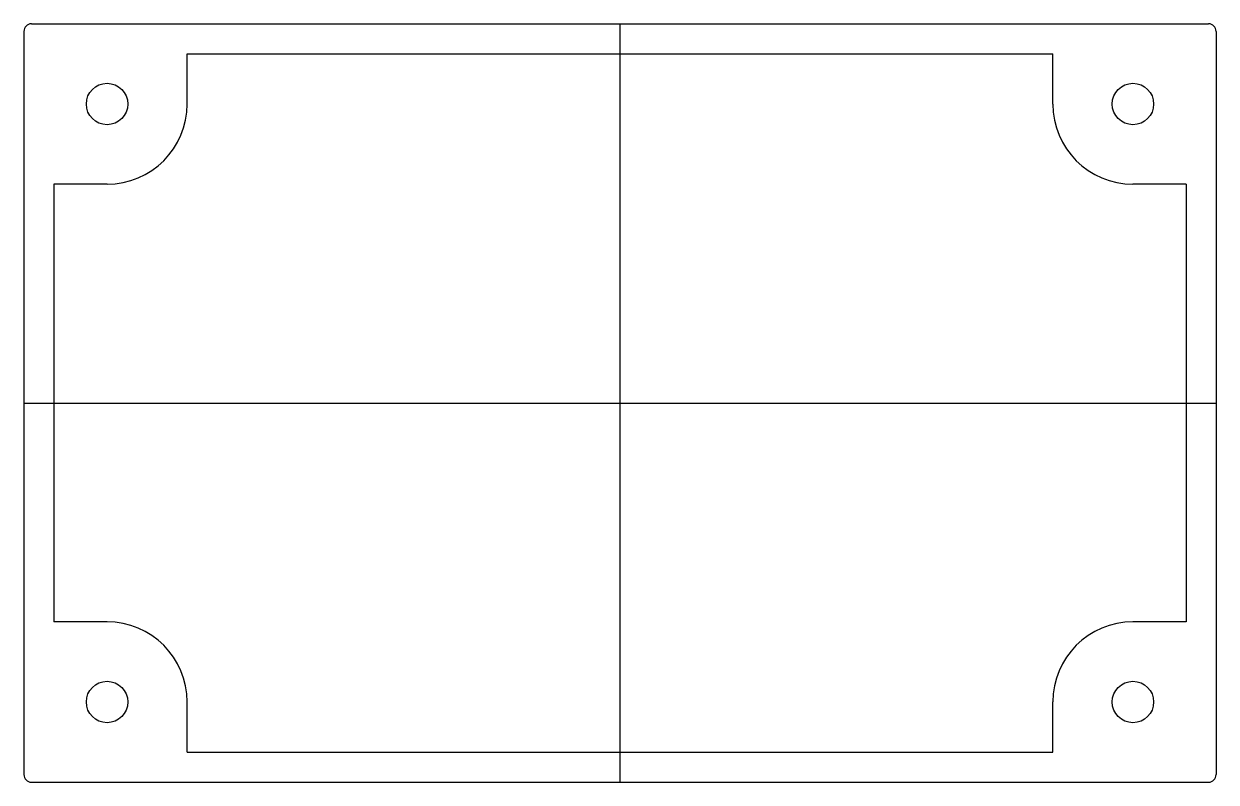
# Model space of a CAD drawing. Extents: x -39.9 to 39.9, y -25.3 to 25.3.
import ezdxf

# ---------------------------------------------------------------- set-up
doc = ezdxf.new("R2010")
doc.units = 0
doc.header["$LTSCALE"] = 0.5
doc.header["$MEASUREMENT"] = 0
doc.layers.add('OBJECT', color=7, linetype='CONTINUOUS')

msp = doc.modelspace()

# ---------------------------------------------------------------- linework, layer by layer
at = {"layer": 'OBJECT'}
for p, q in [((-39.8526, 24.8412), (-39.8526, -24.8412)), ((-39.3446, 25.3492), (39.3446, 25.3492)), ((0, 25.3492), (0, -25.3492)), ((39.8526, 24.8412), (39.8526, -24.8412)), ((-28.9306, 19.9898), (-28.9306, 23.3492)), ((-28.9306, 23.3492), (28.9306, 23.3492)), ((28.9306, 19.9898), (28.9306, 23.3492)), ((-34.29, 14.6304), (-37.8526, 14.6304)), ((-37.8526, 14.6304), (-37.8526, -14.6304)), ((37.8526, 14.6304), (34.29, 14.6304)), ((37.8526, 14.6304), (37.8526, -14.6304)), ((-39.8526, 0), (39.8526, 0)), ((-34.29, -14.6304), (-37.8526, -14.6304)), ((37.8526, -14.6304), (34.29, -14.6304)), ((-28.9306, -23.3492), (-28.9306, -19.9898)), ((28.9306, -23.3492), (28.9306, -19.9898)), ((-28.9306, -23.3492), (28.9306, -23.3492)), ((-39.3446, -25.3492), (39.3446, -25.3492))]:
    msp.add_line(p, q, dxfattribs=at)
for centre in [(-34.29, 19.9898), (34.29, 19.9898), (-34.29, -19.9898), (34.29, -19.9898)]:
    msp.add_circle(centre, 1.3843, dxfattribs=at)
for centre, radius, start, end in [((-39.3446, 24.8412), 0.508, 90, 180), ((39.3446, 24.8412), 0.508, 0, 90), ((-34.29, 19.9898), 5.3594, 270, 0), ((34.29, 19.9898), 5.3594, 180, 270), ((-34.29, -19.9898), 5.3594, 0, 90), ((34.29, -19.9898), 5.3594, 90, 180), ((-39.3446, -24.8412), 0.508, 180, 270), ((39.3446, -24.8412), 0.508, 270, 0)]:
    msp.add_arc(centre, radius, start, end, dxfattribs=at)

doc.saveas('drawing.dxf')
